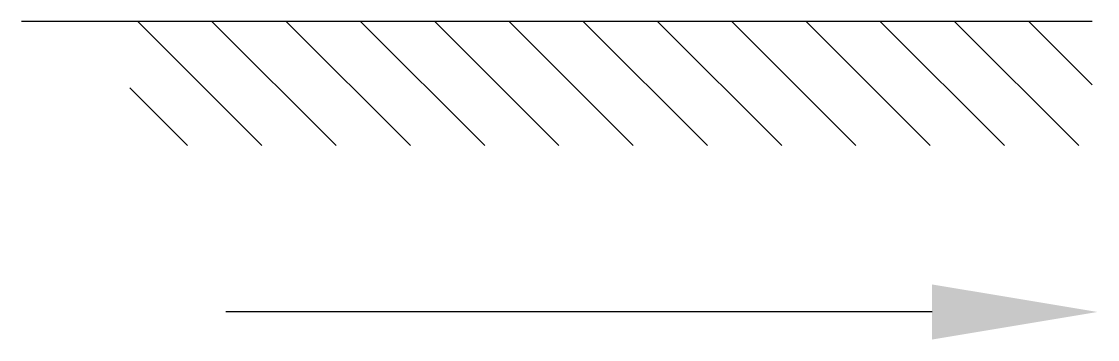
# Model space of a CAD drawing. Header units: inches. Extents: x 47316 to 59086, y 3141 to 11743.
# Drawn here: x 53355.52 to 53378.29, y 6235.14 to 6241.88 of the extents above; entities that cross this region are included whole.
import ezdxf

# ---------------------------------------------------------------- set-up
doc = ezdxf.new("R2010")
doc.units = ezdxf.units.IN
doc.header["$MEASUREMENT"] = 0

msp = doc.modelspace()

# ---------------------------------------------------------------- linework, layer by layer
at = {"color": 0, "lineweight": -3}
for p, q in [((53378.172, 6241.879, 0), (53355.516, 6241.879)), ((53360.603, 6239.251, 0), (53357.975, 6241.879, 0)), ((53362.175, 6239.251, 0), (53359.547, 6241.879, 0)), ((53363.746, 6239.251, 0), (53361.118, 6241.879, 0)), ((53365.318, 6239.251, 0), (53362.69, 6241.879, 0)), ((53366.89, 6239.251, 0), (53364.261, 6241.879, 0)), ((53368.461, 6239.251, 0), (53365.833, 6241.879, 0)), ((53370.033, 6239.251, 0), (53367.404, 6241.879, 0)), ((53371.604, 6239.251, 0), (53368.976, 6241.879, 0)), ((53373.176, 6239.251, 0), (53370.548, 6241.879, 0)), ((53374.747, 6239.251, 0), (53372.119, 6241.879, 0)), ((53376.319, 6239.251, 0), (53373.691, 6241.879, 0)), ((53377.89, 6239.251, 0), (53375.262, 6241.879, 0)), ((53378.172, 6240.54, 0), (53376.834, 6241.879, 0)), ((53359.032, 6239.251, 0), (53357.81, 6240.473, 0))]:
    msp.add_line(p, q, dxfattribs=at)
msp.add_line((53374.787, 6235.724), (53359.839, 6235.724))
msp.add_solid([(53374.787, 6236.307), (53378.287, 6235.724), (53374.787, 6235.14)])

doc.saveas('drawing.dxf')
